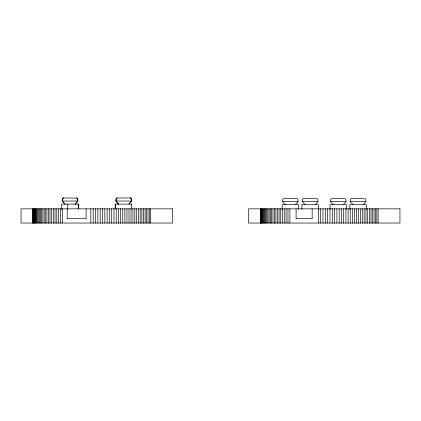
<?xml version="1.0" encoding="UTF-8"?>
<svg xmlns="http://www.w3.org/2000/svg" width="421" height="421" viewBox="0 0 421 421"><rect width="100%" height="100%" fill="white"/><g stroke="black" fill="none" stroke-linecap="round" stroke-linejoin="round"><path stroke-width="0.63" d="M295.484 204.701L298.047 201.627L298.005 199.428L297.452 198.712L283.554 198.591L282.717 199.428L282.675 201.627L285.238 204.701M75.085 204.111L77.659 201.038L77.617 198.838L76.475 197.959M75.275 204.111L77.853 201.038L77.811 198.838L77.259 198.117L63.418 197.959M129.163 203.675L131.368 201.038L131.02 198.307M128.921 204.111L131.499 201.038L131.457 198.838L130.773 198.117M315.713 204.264L317.918 201.627L317.881 199.428L317.323 198.712L303.352 198.591L302.51 199.428L302.467 201.627L305.041 204.701M343.425 204.701L346.004 201.627L345.962 199.428L345.404 198.712L331.427 198.591L330.59 199.428L330.548 201.627L333.127 204.701M363.281 204.701L365.854 201.627L365.812 199.428L365.254 198.712L351.293 198.591L350.451 199.428L350.414 201.627L352.987 204.701M63.276 198.002L62.434 198.838L62.397 201.038L64.971 204.111M116.922 198.002L116.08 198.838L116.043 201.038L118.617 204.111M63.587 197.959L62.382 198.549L62.224 201.038L64.797 204.111M117.233 197.959L116.085 198.549L115.928 201.038L118.501 204.111M117.112 197.959L130.305 197.959M62.224 201.038L77.853 201.038M115.928 201.038L131.499 201.038M282.675 201.627L298.047 201.627M302.467 201.627L317.918 201.627M330.548 201.627L346.004 201.627M350.414 201.627L365.854 201.627M131.941 204.111L115.159 204.111L115.159 208.842M67.192 218.31L86.121 218.31M296.079 218.31L312.166 218.31M130.173 197.959L130.615 198.002M130.484 198.002L130.899 198.117M378.126 208.842L378.126 223.041M376.837 208.842L376.837 223.041M375.474 208.842L375.474 223.041M374.048 208.842L374.048 223.041M372.553 208.842L372.553 223.041M370.99 208.842L370.99 223.041M369.37 208.842L369.37 223.041M367.686 208.842L367.686 223.041M366.333 209.237L366.333 204.701L349.898 204.701L349.898 209.237M365.949 208.842L365.949 223.041M364.149 208.842L364.149 223.041M362.302 208.842L362.302 223.041M360.402 208.842L360.402 223.041M358.45 208.842L358.45 223.041M356.455 208.842L356.455 223.041M354.419 208.842L354.419 223.041M352.34 208.842L352.34 223.041M350.225 208.842L350.225 223.041M348.078 208.842L348.078 223.041M346.488 209.237L346.488 204.701L330.053 204.701L330.053 209.237M345.894 208.842L345.894 223.041M343.683 208.842L343.683 223.041M341.447 208.842L341.447 223.041M339.189 208.842L339.189 223.041M336.905 208.842L336.905 223.041M334.611 208.842L334.611 223.041M332.301 208.842L332.301 223.041M329.98 208.842L329.98 223.041M327.649 208.842L327.649 223.041M325.317 208.842L325.317 223.041M322.981 208.842L322.981 223.041M320.649 208.842L320.649 223.041M318.418 209.237L318.418 204.701L301.983 204.701L301.983 209.237M318.318 208.842L318.318 223.041M312.166 208.842L312.166 218.525M298.568 209.237L298.568 204.701L282.133 204.701L282.133 209.237M296.079 208.842L296.079 218.525M289.927 208.842L289.927 223.041M287.985 208.842L287.985 223.041M286.091 208.842L286.091 223.041M284.249 208.842L284.249 223.041M282.459 208.842L282.459 223.041M280.728 208.842L280.728 223.041M279.055 208.842L279.055 223.041M277.439 208.842L277.439 223.041M275.887 208.842L275.887 223.041M274.397 208.842L274.397 223.041M272.971 208.842L272.971 223.041M271.619 208.842L271.619 223.041M270.335 208.842L270.335 223.041M269.119 208.842L269.119 223.041M267.977 208.842L267.977 223.041M266.914 208.842L266.914 223.041M265.925 208.842L265.925 223.041M265.009 208.842L265.009 223.041M264.178 208.842L264.178 223.041M263.425 208.842L263.425 223.041M262.751 208.842L262.751 223.041M262.157 208.842L262.157 223.041M261.651 208.842L261.651 223.041M261.225 208.842L261.225 223.041M260.883 208.842L260.883 223.041M260.625 208.842L260.625 223.041M260.452 208.842L260.452 223.041M260.357 208.842L260.362 223.041M150.655 208.842L150.655 223.041M149.366 208.842L149.366 223.041M148.008 208.842L148.008 223.041M146.576 208.842L146.576 223.041M145.082 208.842L145.082 223.041M143.524 208.842L143.524 223.041M141.903 208.842L141.903 223.041M140.219 208.842L140.219 223.041M138.477 208.842L138.477 223.041M136.683 208.842L136.683 223.041M134.831 208.842L134.831 223.041M132.931 208.842L132.931 223.041M131.436 204.111L131.436 208.842M130.984 208.842L130.984 223.041M128.989 208.842L128.989 223.041M126.953 208.842L126.953 223.041M124.874 208.842L124.874 223.041M122.758 208.842L122.758 223.041M120.606 208.842L120.606 223.041M118.427 208.842L118.427 223.041M116.217 208.842L116.217 223.041M115.375 204.111L115.375 208.842M113.98 208.842L113.98 223.041M111.718 208.842L111.718 223.041M109.439 208.842L109.439 223.041M107.144 208.842L107.144 223.041M104.834 208.842L104.834 223.041M102.508 208.842L102.508 223.041M100.182 208.842L100.182 223.041M97.846 208.842L97.846 223.041M95.514 208.842L95.514 223.041M93.178 208.842L93.178 223.041M90.852 208.842L90.852 223.041M86.121 208.842L86.121 218.525M78.732 208.842L78.732 204.111L61.655 204.111L61.655 209.274M78.217 204.111L78.217 208.842M67.749 204.111L67.749 209.274M67.192 208.842L67.192 218.525M62.455 208.842L62.455 223.041M60.519 208.842L60.519 223.041M58.624 208.842L58.624 223.041M56.782 208.842L56.782 223.041M54.993 208.842L54.993 223.041M53.262 208.842L53.262 223.041M51.583 208.842L51.583 223.041M49.967 208.842L49.967 223.041M48.415 208.842L48.415 223.041M46.926 208.842L46.926 223.041M45.505 208.842L45.505 223.041M44.147 208.842L44.147 223.041M42.863 208.842L42.863 223.041M41.653 208.842L41.653 223.041M40.511 208.842L40.511 223.041M39.442 208.842L39.442 223.041M38.453 208.842L38.453 223.041M37.543 208.842L37.543 223.041M36.711 208.842L36.711 223.041M35.953 208.842L35.953 223.041M35.28 208.842L35.28 223.041M34.69 208.842L34.69 223.041M34.18 208.842L34.18 223.041M33.754 208.842L33.754 223.041M33.412 208.842L33.412 223.041M33.154 208.842L33.154 223.041M32.98 208.842L32.97 223.041M32.896 208.842L32.891 223.041M172.484 208.842L21.05 208.842L21.05 223.041L172.484 223.041L172.484 208.842M399.95 208.842L248.516 208.842L248.516 223.041L399.95 223.041L399.95 208.842"/></g></svg>
